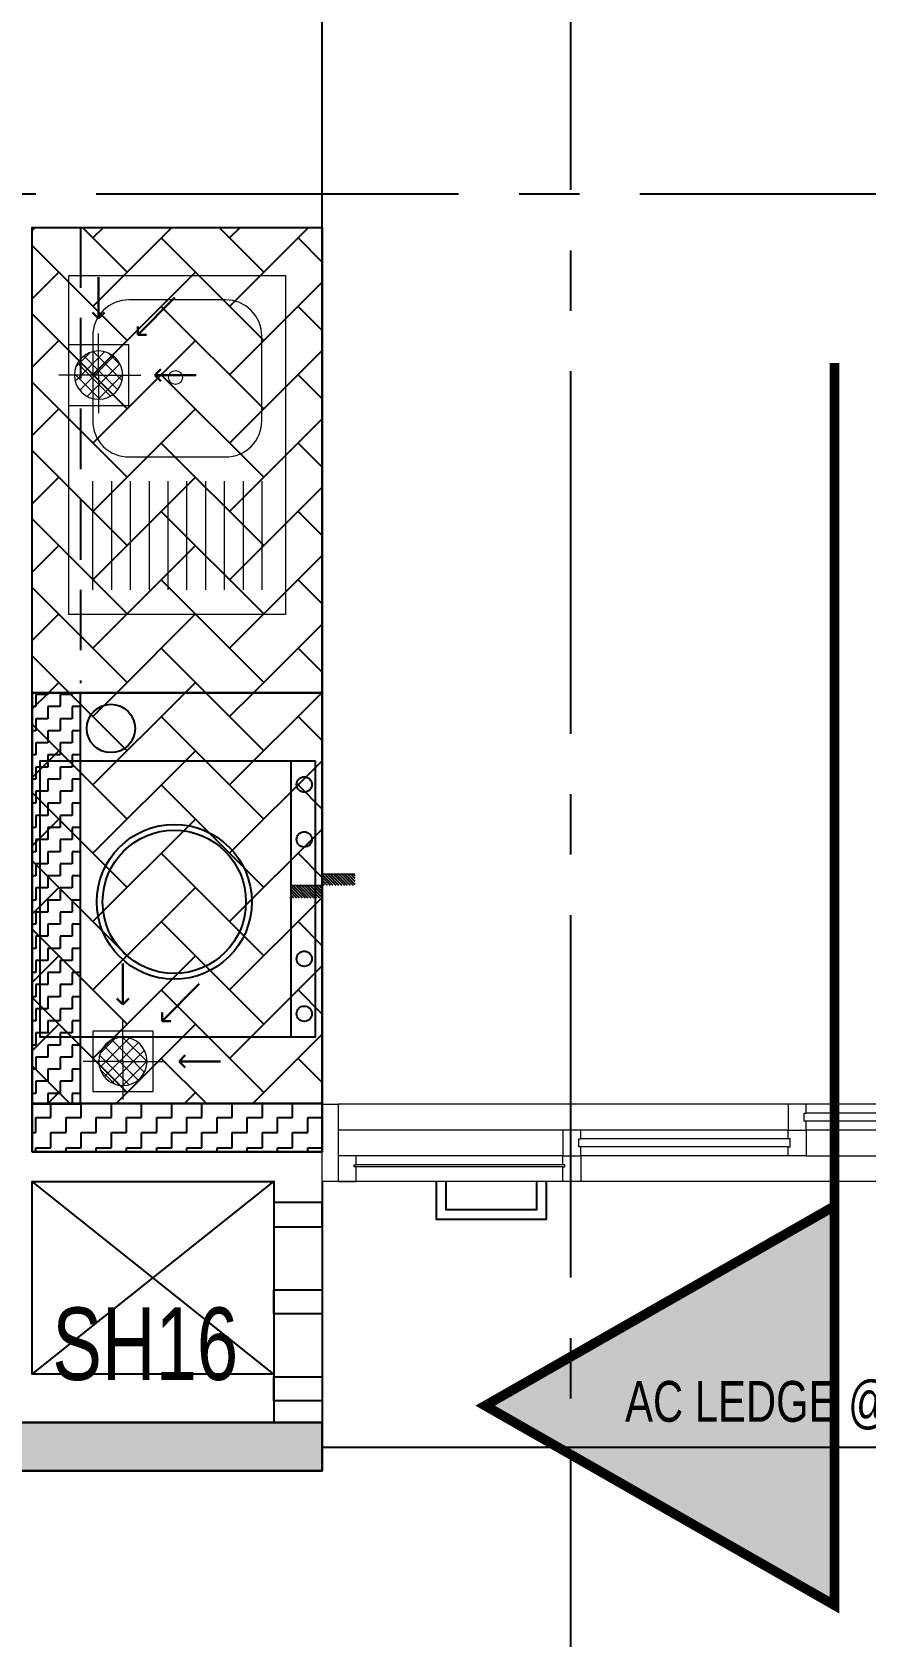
# Model space of a CAD drawing. Header units: millimetres. Extents: x 1066295 to 1300022, y -5734212 to -5454663.
# Drawn here: x 1214117 to 1215843, y -5722949 to -5719630 of the extents above; entities that cross this region are included whole.
import ezdxf

# ---------------------------------------------------------------- set-up
doc = ezdxf.new("R2010")
doc.units = ezdxf.units.MM
doc.header["$LTSCALE"] = 1000
doc.header["$MEASUREMENT"] = 0
for name, pattern in [('AUDIT_D_120904163729-0', [0]), ('T9_KEY PLAN(TYPICAL FLOOR)$0$3BHK-A$0$( Hidden )', [0.375, 0.25, -0.125]), ('T9_KEY PLAN(TYPICAL FLOOR)$0$3BHK-A$0$AUDIT_D_120904163729-0', [0]), ('T9_KEY PLAN(TYPICAL FLOOR)$0$T8 - TYPICAL FLOOR CORE$0$HIDDEN', [0.375, 0.25, -0.125]), ('T9_KEY PLAN(TYPICAL FLOOR)$0$T8_REFUGE COLUMNS$0$CENTER2', [1.125, 0.75, -0.125, 0.125, -0.125]), ('T9_PROFILE SECTIONS$0$T8_PROFILE SECTIONS$0$HIDDEN', [0.375, 0.25, -0.125]), ('T9_PROFILE SECTIONS$0$T8_PROFILE SECTIONS$0$PHANTOM2', [1.25, 0.625, -0.125, 0.125, -0.125, 0.125, -0.125])]:
    doc.linetypes.add(name, pattern=pattern)
doc.layers.get('0').update_dxf_attribs({"linetype": 'AUDIT_D_120904163729-0'})
for name, color, linetype in [('T9_KEY PLAN(TYPICAL FLOOR)$0$3BHK-A$0$$0$a-KIT FIX', 251, 'Continuous'), ('T9_KEY PLAN(TYPICAL FLOOR)$0$3BHK-A$0$$0$A-SERVICES CUTOUT', 8, 'Continuous'), ('T9_KEY PLAN(TYPICAL FLOOR)$0$3BHK-A$0$$1$A-Elev Feature-Chajja', 13, 'Continuous'), ('T9_KEY PLAN(TYPICAL FLOOR)$0$3BHK-A$0$$1$CUT-OUT', 49, 'Continuous'), ('T9_KEY PLAN(TYPICAL FLOOR)$0$3BHK-A$0$$1$LEDGE WALL', 5, 'Continuous'), ('T9_KEY PLAN(TYPICAL FLOOR)$0$3BHK-A$0$A-DECK SUNK 125', 8, 'Continuous'), ('T9_KEY PLAN(TYPICAL FLOOR)$0$3BHK-A$0$A-HATCH -160', 251, 'T9_KEY PLAN(TYPICAL FLOOR)$0$3BHK-A$0$AUDIT_D_120904163729-0'), ('T9_KEY PLAN(TYPICAL FLOOR)$0$3BHK-A$0$a-tile drop', 3, 'Continuous'), ('T9_KEY PLAN(TYPICAL FLOOR)$0$3BHK-A$0$APT PLANS-typ$0$TILEDROP', 3, 'Continuous'), ('T9_KEY PLAN(TYPICAL FLOOR)$0$3BHK-A$0$LEDGE WALL', 5, 'Continuous'), ('T9_KEY PLAN(TYPICAL FLOOR)$0$T8 - TYPICAL FLOOR CORE$0$A-SLAB SUNK-AC LEDGES', 251, 'T9_KEY PLAN(TYPICAL FLOOR)$0$T8 - TYPICAL FLOOR CORE$0$HIDDEN'), ('T9_KEY PLAN(TYPICAL FLOOR)$0$T8_REFUGE COLUMNS$0$A-CENTERLINE', 193, 'T9_KEY PLAN(TYPICAL FLOOR)$0$T8_REFUGE COLUMNS$0$CENTER2'), ('T9_KEY PLAN(TYPICAL FLOOR)$0$T8_TYPICAL COLUMNS$0$A-RCC COLS', 3, 'Continuous'), ('T9_PROFILE SECTIONS$0$T8_PROFILE SECTIONS$0$A-PROFILE SECTIONS', 81, 'T9_PROFILE SECTIONS$0$T8_PROFILE SECTIONS$0$PHANTOM2')]:
    doc.layers.add(name, color=color, linetype=linetype)
for name, color, linetype, lineweight in [('T9_KEY PLAN(TYPICAL FLOOR)$0$3BHK-A$0$$0$Window', 4, 'Continuous', 20), ('T9_KEY PLAN(TYPICAL FLOOR)$0$3BHK-A$0$$1$a-TOI-fixtures', 251, 'Continuous', 0), ('T9_KEY PLAN(TYPICAL FLOOR)$0$3BHK-A$0$$1$A-WALL- 160', 6, 'Continuous', 30), ('T9_KEY PLAN(TYPICAL FLOOR)$0$3BHK-A$0$a-TOI-fixtures', 251, 'Continuous', 0), ('T9_KEY PLAN(TYPICAL FLOOR)$0$3BHK-A$0$A-WALL- 160', 6, 'Continuous', 30), ('T9_KEY PLAN(TYPICAL FLOOR)$0$T8(T9 IS SIMILAR) - DIMENSION & TEXTING$0$T8 - TYPICAL FLOOR CORE$0$$1$a-Text', 4, 'Continuous', 0), ('T9_KEY PLAN(TYPICAL FLOOR)$0$T8(T9 IS SIMILAR) - DIMENSION & TEXTING$0$T8 - TYPICAL FLOOR CORE$0$a-Text', 4, 'Continuous', 0), ('T9_KEY PLAN(TYPICAL FLOOR)$0$T8(T9 IS SIMILAR)$0$D&W', 8, 'Continuous', 25)]:
    doc.layers.add(name, color=color, linetype=linetype, lineweight=lineweight)
doc.styles.add('T9_KEY PLAN(TYPICAL FLOOR)$0$3BHK-A$0$Romans 1', font='romans.shx', dxfattribs={"height": 100})
doc.styles.add('T9_KEY PLAN(TYPICAL FLOOR)$0$T8(T9 IS SIMILAR) - DIMENSION & TEXTING$0$T8 - TYPICAL FLOOR CORE$0$$1$ARIAL ARROW', font='swisscl.ttf')
doc.styles.add('T9_KEY PLAN(TYPICAL FLOOR)$0$T8(T9 IS SIMILAR) - DIMENSION & TEXTING$0$T8 - TYPICAL FLOOR CORE$0$ARIAL ARROW', font='swisscl.ttf')
doc.dimstyles.new('T9_KEY PLAN(TYPICAL FLOOR)$0$3BHK-A$0$ALPINE S', dxfattribs={"dimscale": 0, "dimtxt": 100, "dimasz": 75, "dimexe": 0, "dimexo": 0, "dimgap": 75, "dimtad": 1, "dimdec": 0, "dimzin": 0, "dimdsep": 46, "dimtxsty": 'T9_KEY PLAN(TYPICAL FLOOR)$0$3BHK-A$0$Romans 1', "dimblk": 'T9_KEY PLAN(TYPICAL FLOOR)$0$3BHK-A$0$_ArchTick', "dimcen": 0.09, "dimclrd": 256, "dimclre": 256, "dimclrt": 7, "dimadec": 0, "dimazin": 0, "dimtfac": 1, "dimtdec": 0, "dimtofl": 0, "dimtmove": 1, "dimatfit": 0, "dimldrblk": 'T9_KEY PLAN(TYPICAL FLOOR)$0$3BHK-A$0$_Open90', "dimfxl": 1, "dimtolj": 1, "dimtzin": 0, "dimarcsym": 0})
pattern_1 = [(0, (0, 0), (31.25, 31.25), [31.25, -31.25]), (90, (31.25, 0), (-31.25, 31.25), [31.25, -31.25])]
pattern_2 = [(45, (-0.65, 1286.84), (1e-14, 141.4213562), [300, -100]), (135, (70.06, 1357.55), (1e-14, 141.4213562), [300, -100])]

# ---------------------------------------------------------------- blocks, each defined once
blk = doc.blocks.new('T9_PROFILE SECTIONS$0$T8_PROFILE SECTIONS$0$MH')
at = {"layer": 'T9_PROFILE SECTIONS$0$T8_PROFILE SECTIONS$0$A-PROFILE SECTIONS', "linetype": 'T9_PROFILE SECTIONS$0$T8_PROFILE SECTIONS$0$HIDDEN', "ltscale": 2}
h = blk.add_hatch(color=256, dxfattribs=at)
h.dxf.hatch_style = 1
h.paths.add_polyline_path([(1140354.5, -5697433.6), (1141077.6, -5697846.6), (1140354.5, -5698259.6)])
at = {"layer": 'T9_PROFILE SECTIONS$0$T8_PROFILE SECTIONS$0$A-PROFILE SECTIONS', "linetype": 'T9_PROFILE SECTIONS$0$T8_PROFILE SECTIONS$0$HIDDEN', "ltscale": 2, "const_width": 20}
blk.add_lwpolyline([(1140354.5, -5697433.6), (1140354.5, -5697433.6), (1141077.6, -5697846.6), (1140354.5, -5698259.6)], close=True, dxfattribs=at)
blk.add_lwpolyline([(1140354.5, -5697433.6), (1140354.5, -5700003.6)], dxfattribs=at)
blk = doc.blocks.new('T9_PROFILE SECTIONS$0$PROFILE SECTION LINE T9')
at = {"layer": 'T9_PROFILE SECTIONS$0$T8_PROFILE SECTIONS$0$A-PROFILE SECTIONS', "linetype": 'ByBlock', "rotation": 180}
blk.add_blockref('T9_PROFILE SECTIONS$0$T8_PROFILE SECTIONS$0$MH', (1172159.2, -5706304.3, 0), dxfattribs=at)
blk = doc.blocks.new('T9_KEY PLAN(TYPICAL FLOOR)$0$T8_REFUGE COLUMNS')
at = {"layer": 'T9_KEY PLAN(TYPICAL FLOOR)$0$T8_REFUGE COLUMNS$0$A-CENTERLINE'}
for p, q in [((1216977.1, -5728808.5), (1216977.1, -5698299.6)), ((1223494.9, -5717567.4), (1182495.9, -5717567.4))]:
    blk.add_line(p, q, dxfattribs=at)
blk = doc.blocks.new('T9_KEY PLAN(TYPICAL FLOOR)$0$T8_TYPICAL COLUMNS')
at = {"layer": 'T9_KEY PLAN(TYPICAL FLOOR)$0$T8_TYPICAL COLUMNS$0$A-RCC COLS', "linetype": 'ByBlock'}
blk.add_blockref('T9_KEY PLAN(TYPICAL FLOOR)$0$T8_REFUGE COLUMNS', (0, 0), dxfattribs=at)
blk = doc.blocks.new('T9_KEY PLAN(TYPICAL FLOOR)$0$3BHK-A$0$$0$1500')
at = {"layer": 'T9_KEY PLAN(TYPICAL FLOOR)$0$3BHK-A$0$$0$Window', "color": 1, "lineweight": 13}
for p, q in [((1150276.5, -5694418.8), (1148842.5, -5694418.8)), ((1149307.5, -5694418.8), (1148880, -5694418.8)), ((1149307.5, -5694472.1), (1148880, -5694472.1)), ((1149773.7, -5694472.1), (1149345, -5694472.1)), ((1149811.2, -5694472.1), (1150276.5, -5694472.1)), ((1149307.5, -5694525.5), (1148842.5, -5694525.5)), ((1149773.7, -5694525.5), (1149345, -5694525.5)), ((1150239, -5694525.5), (1149811.2, -5694525.5)), ((1149773.7, -5694578.8), (1148842.5, -5694578.8)), ((1150239, -5694578.8), (1149811.2, -5694578.8))]:
    blk.add_line(p, q, dxfattribs=at)
at = {"layer": 'T9_KEY PLAN(TYPICAL FLOOR)$0$3BHK-A$0$$0$Window', "color": 5, "lineweight": 13}
for p, q in [((1149307.5, -5694449.1), (1148880, -5694449.1)), ((1149307.5, -5694453.6), (1148880, -5694453.6)), ((1149773.7, -5694490.7), (1149345, -5694490.7)), ((1149773.7, -5694506.9), (1149345, -5694506.9)), ((1150239, -5694544.1), (1149811.2, -5694544.1)), ((1150239, -5694560.2), (1149811.2, -5694560.2))]:
    blk.add_line(p, q, dxfattribs=at)
at = {"layer": 'T9_KEY PLAN(TYPICAL FLOOR)$0$3BHK-A$0$$0$Window', "color": 4, "lineweight": 13}
for points in [[(1148842.5, -5694418.8), (1148809.5, -5694418.8), (1148809.5, -5694578.8), (1148842.5, -5694578.8)], [(1148880, -5694453.6), (1148880, -5694472.1), (1148842.5, -5694472.1), (1148842.5, -5694418.8), (1148880, -5694418.8), (1148880, -5694449.1), (1148875.5, -5694449.1), (1148875.5, -5694453.6)], [(1149307.5, -5694453.6), (1149307.5, -5694472.1), (1149345, -5694472.1), (1149345, -5694418.8), (1149307.5, -5694418.8), (1149307.5, -5694449.1), (1149312, -5694449.1), (1149312, -5694453.6)], [(1150309.5, -5694418.8), (1150276.5, -5694418.8), (1150276.5, -5694578.8), (1150309.5, -5694578.8)], [(1149345, -5694506.9), (1149345, -5694525.5), (1149307.5, -5694525.5), (1149307.5, -5694472.1), (1149345, -5694472.1), (1149345, -5694490.7), (1149340.5, -5694490.7), (1149340.5, -5694506.9)], [(1149773.7, -5694506.9), (1149773.7, -5694525.5), (1149811.2, -5694525.5), (1149811.2, -5694472.1), (1149773.7, -5694472.1), (1149773.7, -5694490.7), (1149778.2, -5694490.7), (1149778.2, -5694506.9)], [(1149811.2, -5694560.2), (1149811.2, -5694578.8), (1149773.7, -5694578.8), (1149773.7, -5694525.5), (1149811.2, -5694525.5), (1149811.2, -5694544.1), (1149806.7, -5694544.1), (1149806.7, -5694560.2)], [(1150239, -5694560.2), (1150239, -5694578.8), (1150276.5, -5694578.8), (1150276.5, -5694525.5), (1150239, -5694525.5), (1150239, -5694544.1), (1150243.5, -5694544.1), (1150243.5, -5694560.2)]]:
    blk.add_lwpolyline(points, close=True, dxfattribs=at)
blk = doc.blocks.new('T9_KEY PLAN(TYPICAL FLOOR)$0$3BHK-A$0$$0$WM-flat-1')
at = {"layer": 'T9_KEY PLAN(TYPICAL FLOOR)$0$3BHK-A$0$$0$a-KIT FIX'}
blk.add_line((-110.3, -114.8), (-680.7, -114.8), dxfattribs=at)
blk.add_lwpolyline([(-680.7, -64.8), (-680.7, -635.2), (-110.3, -635.2), (-110.3, -64.8)], close=True, dxfattribs=at)
for centre, radius in [((-632.6, -87.9), 15.9), ((-519, -87.9), 15.9), ((-272.1, -87.9), 15.9), ((-158.4, -87.9), 15.9), ((-389.9, -356.8), 160.3), ((-389.9, -356.8), 148.3)]:
    blk.add_circle(centre, radius, dxfattribs=at)
blk = doc.blocks.new('T9_KEY PLAN(TYPICAL FLOOR)$0$3BHK-A$0$$0$SINK1-flat-1')
at = {"layer": 'T9_KEY PLAN(TYPICAL FLOOR)$0$3BHK-A$0$$1$a-TOI-fixtures'}
for p, q in [((-275, -50), (-50, -50)), ((-275, -88.9), (-50, -88.9)), ((-275, -127.8), (-50, -127.8)), ((-275, -166.7), (-50, -166.7)), ((-275, -205.6), (-50, -205.6)), ((-275, -244.4), (-50, -244.4)), ((-275, -283.3), (-50, -283.3)), ((-275, -322.2), (-50, -322.2)), ((-275, -361.1), (-50, -361.1)), ((-50, -400), (-275, -400))]:
    blk.add_line(p, q, dxfattribs=at)
blk.add_lwpolyline([(-700, 0), (-700, -450), (0, -450), (0, 0)], close=True, dxfattribs=at)
blk.add_lwpolyline([(-400, -50), (-575, -50, 0.414214), (-650, -125), (-650, -325, 0.414214), (-575, -400), (-400, -400, 0.414214), (-325, -325), (-325, -125, 0.414214)], format="xyb", close=True, dxfattribs=at)
at = {"layer": 'T9_KEY PLAN(TYPICAL FLOOR)$0$3BHK-A$0$$1$a-TOI-fixtures', "linetype": 'Continuous'}
blk.add_circle((-489.5, -228.6), 14.4, dxfattribs=at)
blk = doc.blocks.new('T9_KEY PLAN(TYPICAL FLOOR)$0$3BHK-A$0$TILE DROP -x')
at = {"layer": 'T9_KEY PLAN(TYPICAL FLOOR)$0$3BHK-A$0$APT PLANS-typ$0$TILEDROP'}
h = blk.add_hatch(dxfattribs=at)
h.set_pattern_fill('ACET-2D-ANSI31', color=8, scale=90, angle=90, style=0)
h.set_pattern_definition([(135, (-851695.914, 5365039.183), (-7.954951288, -7.954951288), [])])
h.paths.add_polyline_path([(-58323.9, -19205.9), (-58323.9, -19023.7), (-58261.5, -19023.7), (-58261.5, -19205.9)])
edge = h.paths.add_edge_path()
edge.add_line((-58323.9, -19381.2), (-58393.7, -19381.2))
edge.add_line((-58323.9, -19205.9), (-58323.9, -19381.2))
edge.add_line((-58393.1, -19205.9), (-58323.9, -19205.9))
edge.add_line((-58393.1, -19381.2), (-58393.1, -19205.9))
at = {"layer": 'T9_KEY PLAN(TYPICAL FLOOR)$0$3BHK-A$0$APT PLANS-typ$0$TILEDROP', "color": 1}
blk.add_line((-58153.9, -19205.9), (-58434, -19205.9), dxfattribs=at)
at = {"layer": 'T9_KEY PLAN(TYPICAL FLOOR)$0$3BHK-A$0$APT PLANS-typ$0$TILEDROP', "color": 20, "const_width": 10}
for points in [[(-58261.5, -19205.9), (-58261.5, -19023.7)], [(-58323.9, -19381.2), (-58323.9, -19205.9)], [(-58323.9, -19205.9), (-58261.5, -19205.9)]]:
    blk.add_lwpolyline(points, dxfattribs=at)
blk = doc.blocks.new('T9_KEY PLAN(TYPICAL FLOOR)$0$3BHK-A$0$_ArchTick')
at = {"color": 0, "linetype": 'ByBlock', "const_width": 0.15}
blk.add_lwpolyline([(-0.5, -0.5), (0.5, 0.5)], dxfattribs=at)
blk = doc.blocks.new('T9_KEY PLAN(TYPICAL FLOOR)$0$3BHK-A$0$_Open90')
at = {"color": 0, "linetype": 'ByBlock', "lineweight": -2}
for p, q in [((0, 0), (-1, 0)), ((-0.5, 0.5), (0, 0)), ((0, 0), (-0.5, -0.5))]:
    blk.add_line(p, q, dxfattribs=at)
blk = doc.blocks.new('T9_KEY PLAN(TYPICAL FLOOR)$0$3BHK-A$0$A$C1DA736AB')
at = {"layer": 'T9_KEY PLAN(TYPICAL FLOOR)$0$3BHK-A$0$a-TOI-fixtures', "linetype": 'ByBlock'}
for points in [[(117, 0.4, 0), (202.3, 0.4, 0)], [(81.7, -82.8, 0), (158.2, -159.9, 0)], [(0.4, -117, 0), (0.4, -202.3, 0)]]:
    blk.add_leader(points, dimstyle='T9_KEY PLAN(TYPICAL FLOOR)$0$3BHK-A$0$ALPINE S', override={"dimscale": 1, "dimasz": 25, "dimtad": 0, "dimfxl": 5, "dimtfill": 1, "dimarcsym": 1}, dxfattribs=at)
blk = doc.blocks.new('T9_KEY PLAN(TYPICAL FLOOR)$0$3BHK-A$0$Type-A-First Floor Plan-bottom-up$0$FLOOR TRAP-flat-6')
at = {"layer": 'T9_KEY PLAN(TYPICAL FLOOR)$0$3BHK-A$0$a-TOI-fixtures'}
h = blk.add_hatch(dxfattribs=at)
h.set_pattern_fill('ACET-2D-_USER', color=256, scale=20, angle=45, style=0, double=1, pattern_type=0)
h.set_pattern_definition([(45, (-789896.981, 5385770.066), (-14.142135624, 14.142135624), []), (135, (-789896.981, 5385770.066), (-14.142135624, -14.142135624), [])])
edge = h.paths.add_edge_path()
edge.add_arc((150, 150), 50, 0, 360)
for q in [(150, 228.6), (67.6, 150), (237.4, 150), (150, 63.6)]:
    blk.add_line((150, 150), q, dxfattribs=at)
blk.add_lwpolyline([(87.5, 212.5), (212.5, 212.5), (212.5, 87.5), (87.5, 87.5)], close=True, dxfattribs=at)
blk.add_circle((150, 150), 50, dxfattribs=at)
at = {"layer": 'T9_KEY PLAN(TYPICAL FLOOR)$0$3BHK-A$0$A-WALL- 160', "linetype": 'ByBlock'}
blk.add_blockref('T9_KEY PLAN(TYPICAL FLOOR)$0$3BHK-A$0$A$C1DA736AB', (149.6, 149.6, 0), dxfattribs=at)
blk = doc.blocks.new('T9_KEY PLAN(TYPICAL FLOOR)')
at = {"layer": 'T9_KEY PLAN(TYPICAL FLOOR)$0$3BHK-A$0$A-DECK SUNK 125'}
h = blk.add_hatch(dxfattribs=at)
h.set_pattern_fill('AR-HBONE', color=8, scale=25)
h.set_pattern_definition(pattern_2)
h.paths.add_polyline_path([(1216462.4, -5717635.9), (1216462.4, -5718598.7), (1215862.4, -5718598.7), (1215862.4, -5717635.9)])
h = blk.add_hatch(dxfattribs=at)
h.set_pattern_fill('AR-HBONE', color=8, scale=25)
h.set_pattern_definition(pattern_2)
h.paths.add_polyline_path([(1216462.4, -5718598.7), (1216462.4, -5719448.6), (1215862.4, -5719448.7), (1215862.4, -5718598.7)])
at = {"layer": 'T9_KEY PLAN(TYPICAL FLOOR)$0$3BHK-A$0$A-HATCH -160', "linetype": 'ByBlock'}
h = blk.add_hatch(dxfattribs=at)
h.set_pattern_fill('ZIGZAG', color=8, scale=250)
h.set_pattern_definition(pattern_1)
h.paths.add_polyline_path([(1227361.8, -5714749.5), (1226011.9, -5714749.5), (1226011.9, -5714149.5), (1225911.9, -5714149.5), (1225911.9, -5714749.5), (1223831.9, -5714749.5), (1223831.9, -5714049.5), (1223512.1, -5714049.5), (1223512.1, -5714149.5), (1223731.9, -5714149.5), (1223731.9, -5715449.5), (1223512.1, -5715449.5), (1223512.1, -5715549.5), (1223831.9, -5715549.5), (1223831.9, -5714849.5), (1225911.9, -5714849.5), (1225911.9, -5715664.5), (1226011.9, -5715664.5), (1226011.9, -5714849.5), (1227361.8, -5714849.5)])
h.paths.add_polyline_path([(1227361.8, -5713249.5), (1226761.9, -5713249.5), (1226761.9, -5713149.5), (1227361.8, -5713149.5)])
h.paths.add_polyline_path([(1226011.9, -5710699.5), (1225911.9, -5710699.5), (1225911.9, -5713249.5), (1226011.9, -5713249.5)])
h.paths.add_polyline_path([(1226011.9, -5717399.5), (1225911.9, -5717399.5), (1225911.9, -5716414.5), (1226011.9, -5716414.5)])
h.paths.add_polyline_path([(1217642.4, -5715375), (1218462.3, -5715375), (1218462.3, -5715475), (1217642.4, -5715475)])
h.paths.add_polyline_path([(1216742.4, -5715375), (1215862.4, -5715375), (1215862.4, -5715475), (1216742.4, -5715475)])
h.paths.add_polyline_path([(1218412.1, -5714149.9), (1216012.2, -5714149.9), (1216012.2, -5714049.9), (1218412.1, -5714049.9)])
h.paths.add_polyline_path([(1215112.2, -5711800.2), (1215012.2, -5711800.2), (1215012.2, -5714149.9), (1215112.2, -5714149.9)])
h.paths.add_polyline_path([(1214262.2, -5714149.9), (1213585.9, -5714149.9), (1213585.9, -5714049.9), (1214262.2, -5714049.9)])
h.paths.add_polyline_path([(1215772.4, -5720209.7), (1216462.4, -5720209.7), (1216462.3, -5720109.7), (1216462.4, -5720109.7), (1216362.4, -5720109.7), (1215772.4, -5720109.7)])
h.paths.add_polyline_path([(1219147.4, -5709939.9), (1218662.3, -5709939.6), (1218662.3, -5710040.1), (1219147.3, -5710040.1)])
h.paths.add_polyline_path([(1225911.9, -5708554.7), (1225352.3, -5708554.8), (1225352.3, -5708654.7), (1225911.9, -5708654.7)])
h.paths.add_polyline_path([(1218362.3, -5715724), (1218462.3, -5715724), (1218462.3, -5715474), (1218362.3, -5715474)])
h = blk.add_hatch(dxfattribs=at)
h.set_pattern_fill('ZIGZAG', color=8, scale=250)
h.set_pattern_definition(pattern_1)
h.paths.add_polyline_path([(1215862.4, -5719448.7), (1216462.3, -5719448.7), (1216462.3, -5719548.7), (1215862.4, -5719548.7)])
at = {"layer": 'T9_KEY PLAN(TYPICAL FLOOR)$0$3BHK-A$0$LEDGE WALL', "linetype": 'ByBlock'}
h = blk.add_hatch(dxfattribs=at)
h.set_pattern_fill('ZIGZAG', color=8, scale=200, angle=180)
h.set_pattern_definition([(180, (0, 0), (-25, -25), [25, -25]), (270, (-25, 0), (25, -25), [25, -25])])
h.paths.add_polyline_path([(1215962.5, -5718598.7), (1215862.3, -5718598.7), (1215862.3, -5719448.8), (1215962.5, -5719448.8)])
at = {"color": 8, "linetype": 'ByBlock'}
for points in [[(1216698.3, -5719609.9), (1216698.3, -5719687.7), (1216926.5, -5719687.7), (1216926.5, -5719609.9)], [(1216718.3, -5719609.9), (1216718.3, -5719667.7), (1216906.5, -5719667.7), (1216906.5, -5719609.9)]]:
    blk.add_lwpolyline(points, dxfattribs=at)
at = {"layer": 'T9_KEY PLAN(TYPICAL FLOOR)$0$3BHK-A$0$$0$a-KIT FIX', "color": 8}
for p, q in [((1216462.3, -5719448.6, 0.5), (1216462.4, -5716373.9, 0.5)), ((1216462.3, -5718598.7, 0.5), (1215912.4, -5718598.7, 0.5))]:
    blk.add_line(p, q, dxfattribs=at)
at = {"layer": 'T9_KEY PLAN(TYPICAL FLOOR)$0$3BHK-A$0$$0$A-SERVICES CUTOUT', "color": 8, "ltscale": 5, "elevation": 0.5}
for points in [[(1216462.4, -5717635.9), (1216462.4, -5718598.7), (1215862.4, -5718598.7), (1215862.4, -5717635.9)], [(1216462.4, -5718598.7), (1216462.4, -5719448.6), (1215862.4, -5719448.7), (1215862.4, -5718598.7)]]:
    blk.add_lwpolyline(points, close=True, dxfattribs=at)
at = {"layer": 'T9_KEY PLAN(TYPICAL FLOOR)$0$3BHK-A$0$$1$A-Elev Feature-Chajja', "color": 8, "elevation": 0.5}
for points in [[(1216462.4, -5719703.5), (1216462.4, -5719653.5), (1216362.4, -5719653.5), (1216362.4, -5719703.5)], [(1216462.4, -5719833.6), (1216462.4, -5719883.6), (1216362.4, -5719883.6), (1216362.4, -5719833.6)], [(1216462.4, -5720013.8), (1216462.4, -5720063.8), (1216362.4, -5720063.8), (1216362.4, -5720013.8)]]:
    blk.add_lwpolyline(points, close=True, dxfattribs=at)
at = {"layer": 'T9_KEY PLAN(TYPICAL FLOOR)$0$3BHK-A$0$$1$A-WALL- 160', "color": 8, "linetype": 'ByBlock'}
blk.add_line((1215612.4, -5720208.6, 0.5), (1216462.4, -5720208.6, 0.5), dxfattribs=at)
at = {"layer": 'T9_KEY PLAN(TYPICAL FLOOR)$0$3BHK-A$0$$1$A-WALL- 160', "color": 8, "linetype": 'ByBlock', "elevation": 0.5}
for points in [[(1215862.4, -5719448.7), (1216462.3, -5719448.7), (1216462.3, -5719548.7), (1215862.4, -5719548.7)], [(1215772.4, -5720108.6), (1216462.4, -5720108.6), (1216462.4, -5720208.6), (1215772.4, -5720208.6)]]:
    blk.add_lwpolyline(points, close=True, dxfattribs=at)
at = {"layer": 'T9_KEY PLAN(TYPICAL FLOOR)$0$3BHK-A$0$$1$CUT-OUT', "color": 8}
for p, q in [((1216362.4, -5720008.6, 0.5), (1215862.5, -5719609.9, 0.5)), ((1215862.5, -5720008.6, 0.5), (1216362.4, -5719609.9, 0.5)), ((1216362.4, -5719608.6, 0.5), (1216362.4, -5720108.6, 0.5)), ((1216462.4, -5719608.6, 0.5), (1216462.4, -5720108.6, 0.5))]:
    blk.add_line(p, q, dxfattribs=at)
at = {"layer": 'T9_KEY PLAN(TYPICAL FLOOR)$0$3BHK-A$0$$1$CUT-OUT', "color": 8, "elevation": 0.5}
blk.add_lwpolyline([(1216362.4, -5720008.6), (1215862.5, -5720008.6), (1215862.5, -5719609.9), (1216362.4, -5719609.9)], close=True, dxfattribs=at)
at = {"layer": 'T9_KEY PLAN(TYPICAL FLOOR)$0$3BHK-A$0$$1$LEDGE WALL', "color": 8, "linetype": 'T9_KEY PLAN(TYPICAL FLOOR)$0$3BHK-A$0$( Hidden )', "ltscale": 0.5, "elevation": 0.5}
blk.add_lwpolyline([(1215862.4, -5717635.9), (1215962.4, -5717635.9), (1215962.5, -5718578.5)], dxfattribs=at)
at = {"layer": 'T9_KEY PLAN(TYPICAL FLOOR)$0$3BHK-A$0$LEDGE WALL', "color": 8, "elevation": 0.5}
blk.add_lwpolyline([(1215962.5, -5718598.7), (1215862.3, -5718598.7), (1215862.3, -5719448.8), (1215962.5, -5719448.8)], close=True, dxfattribs=at)
at = {"layer": 'T9_KEY PLAN(TYPICAL FLOOR)$0$3BHK-A$0$LEDGE WALL', "color": 8}
blk.add_circle((1216025.4, -5718672.6, 0.5), 50, dxfattribs=at)
at = {"layer": 'T9_KEY PLAN(TYPICAL FLOOR)$0$T8 - TYPICAL FLOOR CORE$0$A-SLAB SUNK-AC LEDGES', "color": 8, "linetype": 'ByBlock'}
blk.add_line((1218512.1, -5720159.9), (1216462.3, -5720159.9), dxfattribs=at)
at = {"layer": 'T9_KEY PLAN(TYPICAL FLOOR)$0$3BHK-A$0$$0$a-KIT FIX', "color": 8, "rotation": 270}
blk.add_blockref('T9_KEY PLAN(TYPICAL FLOOR)$0$3BHK-A$0$$0$WM-flat-1', (1216513.3, -5719421.1, 0.5), dxfattribs=at)
at = {"layer": 'T9_KEY PLAN(TYPICAL FLOOR)$0$3BHK-A$0$$1$A-WALL- 160', "color": 8, "linetype": 'ByBlock', "extrusion": (0, 0, -1), "zscale": -1, "rotation": 180}
blk.add_blockref('T9_KEY PLAN(TYPICAL FLOOR)$0$3BHK-A$0$$0$1500', (-67652.9, -11414028.7), dxfattribs=at)
at = {"layer": 'T9_KEY PLAN(TYPICAL FLOOR)$0$3BHK-A$0$A-DECK SUNK 125', "color": 8, "rotation": 270}
blk.add_blockref('T9_KEY PLAN(TYPICAL FLOOR)$0$3BHK-A$0$$0$SINK1-flat-1', (1216387.6, -5718435.9, 0.5), dxfattribs=at)
at = {"layer": 'T9_KEY PLAN(TYPICAL FLOOR)$0$3BHK-A$0$a-tile drop', "color": 8, "extrusion": (0, 0, -1), "xscale": 0.3750000000000001, "yscale": 0.3750000000000001, "zscale": -0.3750000000000001, "rotation": 90}
blk.add_blockref('T9_KEY PLAN(TYPICAL FLOOR)$0$3BHK-A$0$TILE DROP -x', (-1223664.6, -5697125.9, -0.5), dxfattribs=at)
at = {"layer": 'T9_KEY PLAN(TYPICAL FLOOR)$0$3BHK-A$0$a-TOI-fixtures', "color": 8, "extrusion": (0, 0, -1), "zscale": -1, "rotation": 180}
for p in [(-1215849.8, -5717791.6, -0.5), (-1215900.2, -5719211.2, -0.5)]:
    blk.add_blockref('T9_KEY PLAN(TYPICAL FLOOR)$0$3BHK-A$0$Type-A-First Floor Plan-bottom-up$0$FLOOR TRAP-flat-6', p, dxfattribs=at)
at = {"layer": 'T9_KEY PLAN(TYPICAL FLOOR)$0$T8(T9 IS SIMILAR)$0$D&W', "color": 8, "linetype": 'ByBlock'}
blk.add_blockref('T9_KEY PLAN(TYPICAL FLOOR)$0$T8_TYPICAL COLUMNS', (0, 0), dxfattribs=at)
at = {"layer": 'T9_KEY PLAN(TYPICAL FLOOR)$0$T8(T9 IS SIMILAR) - DIMENSION & TEXTING$0$T8 - TYPICAL FLOOR CORE$0$$1$a-Text', "color": 8, "style": 'T9_KEY PLAN(TYPICAL FLOOR)$0$T8(T9 IS SIMILAR) - DIMENSION & TEXTING$0$T8 - TYPICAL FLOOR CORE$0$$1$ARIAL ARROW'}
blk.add_text('AC LEDGE @BEAM BOTTOM', height=84.375, dxfattribs=at).set_placement((1217089.4, -5720106.8, 0))
at = {"layer": 'T9_KEY PLAN(TYPICAL FLOOR)$0$T8(T9 IS SIMILAR) - DIMENSION & TEXTING$0$T8 - TYPICAL FLOOR CORE$0$a-Text', "color": 8, "linetype": 'ByBlock', "insert": (1214346.6, -5720022.5), "char_height": 150, "width": 3499.366, "attachment_point": 7, "style": 'T9_KEY PLAN(TYPICAL FLOOR)$0$T8(T9 IS SIMILAR) - DIMENSION & TEXTING$0$T8 - TYPICAL FLOOR CORE$0$ARIAL ARROW'}
blk.add_mtext('\\pi1557.56283;SH16', dxfattribs=at)
blk = doc.blocks.new('T9_PROFILE SECTIONS')
at = {"layer": 'T9_PROFILE SECTIONS$0$T8_PROFILE SECTIONS$0$A-PROFILE SECTIONS', "linetype": 'ByBlock'}
blk.add_blockref('T9_PROFILE SECTIONS$0$PROFILE SECTION LINE T9', (1185718.3657, -5711614.9293, -0.0243), dxfattribs=at)
at = {"linetype": 'ByBlock'}
blk.add_blockref('T9_KEY PLAN(TYPICAL FLOOR)', (0.1954, 0.8356), dxfattribs=at)

msp = doc.modelspace()

# ---------------------------------------------------------------- block references
at = {"linetype": 'ByBlock'}
msp.add_blockref('T9_PROFILE SECTIONS', (-1745.2, -2398.4, 0.4), dxfattribs=at)

doc.saveas('drawing.dxf')
